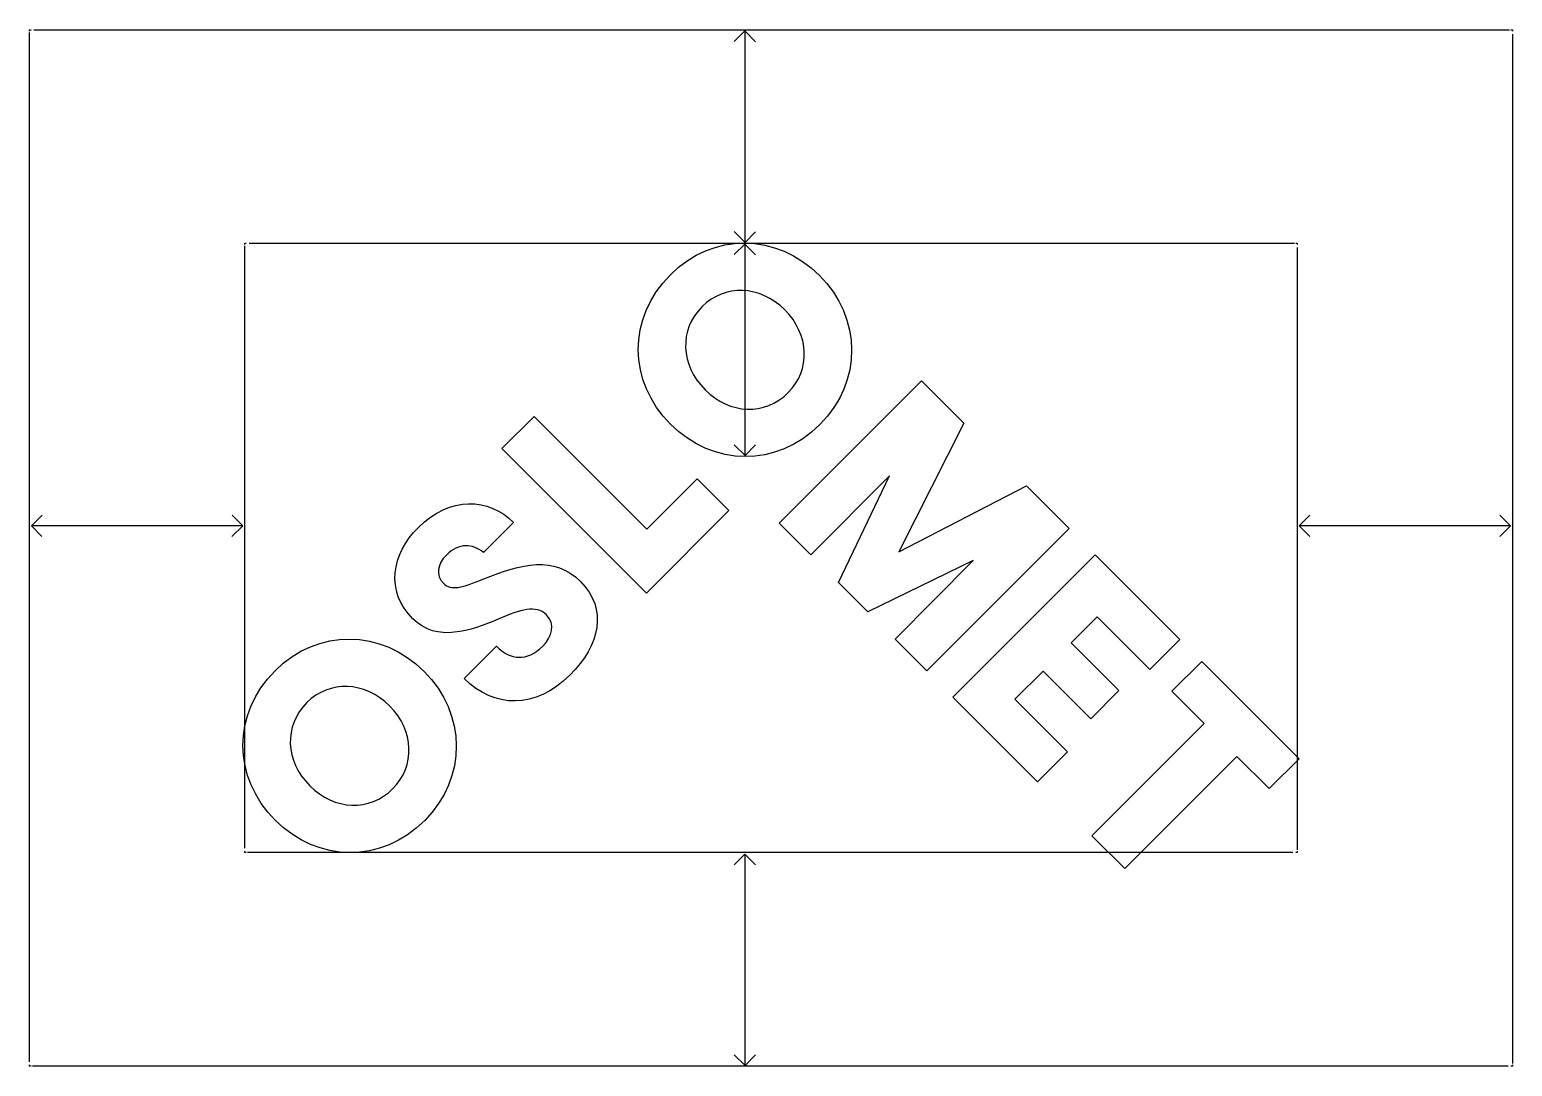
# Model space of a CAD drawing. Extents: x 0 to 181, y 0 to 126.
import ezdxf

# ---------------------------------------------------------------- set-up
doc = ezdxf.new("R2010")
doc.units = 0
doc.layers.add('OsloMet_Logosymbol_CMYK_medguides', color=7, linetype='CONTINUOUS')

msp = doc.modelspace()

# ---------------------------------------------------------------- linework, layer by layer
at = {"layer": 'OsloMet_Logosymbol_CMYK_medguides', "color": 2}
for points in [[(0.000071, 126.011023), (0.000071, 126.187412), (0.176459, 126.187412)], [(0.000071, 0.528955), (0.000071, 125.834916)], [(0.529237, 126.187412), (180.245879, 126.187412)], [(85.826, 124.741869), (87.117167, 126.032683), (88.426678, 124.723525)], [(87.126551, 125.898028), (87.126551, 100.292006)], [(180.422127, 126.187412), (180.598516, 126.187412), (180.598516, 126.011023)], [(180.598516, 125.658598), (180.598516, 0.352637)], [(88.426713, 101.58289), (87.135547, 100.292076), (85.826036, 101.601235)], [(26.197278, 100.033984), (26.197278, 100.210373), (26.373667, 100.210373)], [(26.197278, 26.541836), (26.197278, 99.857172)], [(26.725739, 100.210373), (154.048883, 100.210373)], [(85.826, 98.807164), (87.117167, 100.098331), (88.426678, 98.78882)], [(87.126551, 99.963358), (87.126551, 74.357336)], [(154.224955, 100.210373), (154.400991, 100.210373), (154.400991, 100.033984)], [(154.400991, 99.680854), (154.400991, 26.365165)], [(88.426713, 75.648573), (87.135547, 74.357406), (85.826036, 75.666565)], [(1.502833, 64.485767), (0.211667, 65.776581), (1.521178, 67.086092)], [(24.66146, 67.086127), (25.952626, 65.794961), (24.643468, 64.485802)], [(155.918888, 64.485767), (154.627721, 65.776581), (155.937232, 67.086092)], [(179.077867, 67.086127), (180.368681, 65.794961), (179.059522, 64.485802)], [(25.817618, 65.785929), (0.211596, 65.785929)], [(180.233708, 65.785929), (154.627686, 65.785929)], [(26.373667, 26.012316), (26.197278, 26.012316), (26.197278, 26.188352)], [(153.872494, 26.012316), (26.549703, 26.012316)], [(85.826, 24.54469), (87.117167, 25.835857), (88.426678, 24.526346)], [(87.126551, 25.700884), (87.126551, 0.094862)], [(154.400991, 26.188353), (154.400991, 26.012316), (154.224955, 26.012316)], [(0.176459, 0.000106), (0.000071, 0.000106), (0.000071, 0.176495)], [(180.069349, 0.000106), (0.352707, 0.000106)], [(88.426713, 1.385746), (87.135547, 0.094933), (85.826036, 1.404091)], [(180.598516, 0.176495), (180.598516, 0.000106), (180.422127, 0.000106)]]:
    msp.add_lwpolyline(points, dxfattribs=at)
at = {"layer": 'OsloMet_Logosymbol_CMYK_medguides', "color": 7}
for points in [[(109.278173, 48.128802), (105.405731, 52.001244), (114.93567, 61.587627), (102.07692, 55.325821), (98.50187, 58.900871), (104.752387, 71.879919), (95.162476, 62.244499), (91.290387, 66.116588), (108.616715, 83.443269), (113.779618, 78.280366), (105.86787, 62.641727), (121.415845, 70.643785), (126.604501, 65.45513), (109.278173, 48.128802), (109.278173, 48.128802)], [(81.320181, 71.506503), (85.182392, 67.644292), (75.127873, 57.590126), (57.528142, 75.189856), (61.451737, 79.113451), (75.189256, 65.375578), (81.320181, 71.506503), (81.320181, 71.506503)], [(126.42028, 38.276495), (122.77538, 34.631595), (112.467214, 44.939761), (129.793541, 62.266089), (140.092536, 51.967447), (136.447636, 48.322547), (130.04613, 54.7237), (126.875716, 51.553286), (132.680675, 45.747975), (129.237916, 42.30557), (123.432958, 48.110528), (120.009602, 44.687172), (126.42028, 38.276495), (126.42028, 38.276495)], [(150.972767, 33.805812), (147.051642, 37.726937), (133.385384, 24.061032), (129.386647, 28.060121), (143.052553, 41.726026), (139.128606, 45.649974), (142.769272, 49.29064), (154.613081, 37.446479), (150.972767, 33.805812), (150.972767, 33.805812)]]:
    msp.add_lwpolyline(points, close=True, dxfattribs=at)
for points in [[(58.936819, 66.211274), (55.266519, 62.541326)], [(52.937128, 47.20396), (56.860722, 51.127554)]]:
    msp.add_lwpolyline(points, dxfattribs=at)
for points in [[(78.041218, 96.356346), (83.229873, 101.545002), (90.999804, 101.469507), (96.188459, 96.280852)], [(78.066618, 78.158657), (72.877962, 83.347313), (72.777068, 91.092196), (78.041218, 96.356346)], [(96.188459, 96.280852), (101.377115, 91.092196), (101.453668, 83.32156), (96.265012, 78.132905)], [(91.987229, 92.079269), (88.975212, 95.091285), (84.646982, 95.217227), (81.913659, 92.483905)], [(81.913659, 92.483905), (79.078737, 89.648982), (79.255832, 85.371905), (82.267848, 82.360241)], [(92.392218, 82.004994), (95.15094, 84.763716), (94.999951, 89.066546), (91.987229, 92.079269)], [(82.267848, 82.360241), (85.280571, 79.347519), (89.557648, 79.170071), (92.392218, 82.004994)], [(96.265012, 78.132905), (90.974757, 72.842649), (83.255273, 72.970002), (78.066618, 78.158657)], [(47.343836, 65.60379), (51.216983, 69.476937), (55.94985, 69.198243), (58.936819, 66.211274)], [(46.685906, 54.467301), (43.3197, 57.833507), (44.054183, 62.314137), (47.343836, 65.60379)], [(55.266519, 62.541326), (53.975353, 63.629293), (52.279903, 63.756646), (50.761194, 62.23829)], [(50.761194, 62.23829), (49.647475, 61.124218), (49.444981, 59.757204), (50.407006, 58.794826)], [(55.317672, 59.352215), (59.923539, 61.174665), (63.871828, 62.23829), (67.086692, 59.023074)], [(50.407006, 58.794826), (51.342925, 57.858907), (52.633033, 58.239201), (55.317672, 59.352215)], [(67.086692, 59.023074), (70.452897, 55.656868), (69.465825, 51.27819), (65.795878, 47.608243)], [(62.935203, 54.973537), (61.720236, 56.188151), (59.797244, 55.631821), (57.063922, 54.416501)], [(57.063922, 54.416501), (53.722764, 53.04984), (49.622075, 51.531132), (46.685906, 54.467301)], [(62.505167, 51.152601), (63.643228, 52.290662), (64.073969, 53.834418), (62.935203, 54.973537)], [(29.89326, 48.152897), (35.081916, 53.341552), (42.851846, 53.266058), (48.040502, 48.077402)], [(56.860722, 51.127554), (58.557231, 49.430693), (60.606517, 49.253599), (62.505167, 51.152601)], [(29.917602, 29.954502), (24.728946, 35.143158), (24.628404, 42.888041), (29.89326, 48.152897)], [(43.839271, 43.875819), (40.827254, 46.887836), (36.498671, 47.01413), (33.765702, 44.280455)], [(48.040502, 48.077402), (53.229157, 42.888747), (53.30571, 35.118111), (48.117054, 29.929455)], [(65.795878, 47.608243), (61.594294, 43.407012), (56.556981, 43.584107), (52.937128, 47.20396)], [(33.765702, 44.280455), (30.930779, 41.445533), (31.107874, 37.168808), (34.119891, 34.156791)], [(44.24426, 33.801544), (47.002982, 36.560266), (46.851993, 40.863097), (43.839271, 43.875819)], [(34.119891, 34.156791), (37.132613, 31.144069), (41.409691, 30.966974), (44.24426, 33.801544)], [(48.117054, 29.929455), (42.826799, 24.639199), (35.106257, 24.765847), (29.917602, 29.954502)]]:
    msp.add_open_spline(points, degree=3, dxfattribs=at)

doc.saveas('drawing.dxf')
